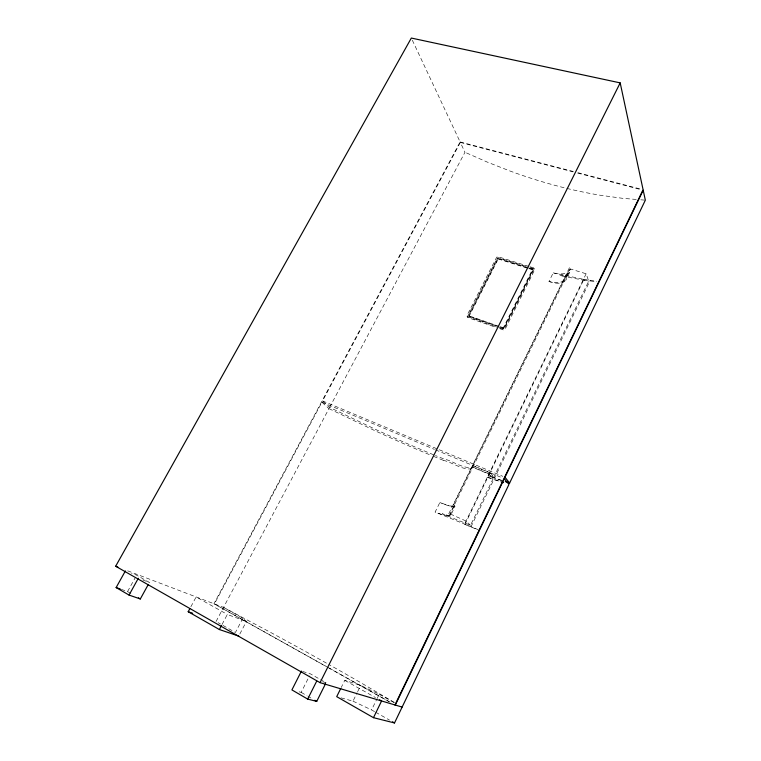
<?xml version="1.0" encoding="UTF-8"?>
<svg xmlns="http://www.w3.org/2000/svg" width="761" height="761" viewBox="0 0 761 761"><rect width="100%" height="100%" fill="white"/><g stroke="black" fill="none" stroke-linecap="round" stroke-linejoin="round"><path stroke-width="0.57" stroke-dasharray="3.81 2.85" d="M548.985 281.446C554.255 283.701 566.441 285.337 566.536 276.795L565.423 276.443C565.214 284.405 554.227 282.845 548.985 281.446L553.218 272.866C558.698 274.436 570.189 275.482 569.77 267.035L472.562 465.275L472.771 467.34C462.84 469.137 453.356 461.023 444.005 459.007A407.963 88.894 28.7 0 1 435.501 455.563M501.366 480.533L488.039 475.673L493.632 477.585L588.719 281.161L586.132 273.789L570.379 268.947L569.628 272.467L565.813 280.248M453.499 504.733L454.612 505.228L454.897 506.74L450.645 515.425L448.21 515.539L442.246 513.78L470.526 525.309L492.966 478.964L488.866 474.084L472.001 466.997L453.499 504.733L453.756 506.141L449.266 505.884L439.858 502.507L435.14 512.067L444.519 515.549L448.952 515.948L448.495 514.36L471.877 466.664L489.618 474.122L493.946 479.306L500.377 481.504M450.645 515.425L450.312 513.989L454.612 505.228M448.952 515.948L472.096 468.719L471.877 466.664M470.954 526.821L493.946 479.306M502.07 480.467L494.621 477.918L590.232 280.305M374.574 711.621L371.587 709.918L376.657 699.492M377.161 698.455L379.187 694.279L360.714 685.423L344.79 680.334L341.251 687.468M586.132 273.789L464.448 524.262L477.67 529.685M464.847 524.633L487.734 477.48L487.373 477.042L492.966 478.964M488.41 476.101L583.639 279.924L583.411 279.277L553.218 272.866M565.423 276.443L472.686 465.608L489.551 472.686L493.632 477.585M472.771 467.34L569.047 270.887M566.536 276.795L570.379 268.947M341.052 697.856L352.99 701.166L357.109 692.776M357.622 691.72L360.714 685.423M532.719 268.937L533.166 269.936L503.877 328.647L503.373 327.734L532.719 268.937L529.447 267.986M299.111 691.816L301.175 692.367L309.442 675.949M498.417 326.754L468.957 316.547L468.395 315.634L497.732 257.989L528.362 267.663M468.957 316.547L498.236 258.997L497.732 257.989M239.829 634.018L246.374 621.518L242.892 618.208L223.525 607.392L126.706 570.455M242.892 618.208L235.396 632.486L218.084 622.65M216.048 621.49L328.961 408.638L321.913 402.198L214.412 603.92L328.115 667.492M329.627 407.382L464.961 152.267L460.338 142.44L322.588 400.923L329.627 407.382L376.058 429.642A407.963 88.894 28.7 0 0 434.426 455.126M222.022 624.505L227.339 614.45L246.374 621.518M412.329 40.19L460.101 141.936L213.936 603.739L389.784 702.061M190.849 606.783L196.138 596.947L227.339 614.45M121.322 589.375L127.563 591.554L135.496 577.228M569.628 272.467L566.174 274.921L559.44 275.501L588.719 281.161M472.096 468.719C462.165 470.46 452.7 462.374 443.34 460.329M454.897 506.74L450.198 506.465L439.858 502.507M636.282 199.439L622.717 198.336L600.077 195.206A372.215 219.606 32.6 0 1 509.784 170.93L487.344 162.122L464.961 152.267M640.81 199.81L645.338 200.181M583.411 279.277L596.843 281.304M583.639 279.924L595.977 281.798M460.101 141.936L573.328 171.491M577.903 172.69L640.8 189.109M460.338 142.44L573.052 171.891M577.647 173.089L640.905 189.622M528.962 266.464L498.331 256.799A1.417 1.218 -25 0 0 496.486 257.57L467.149 315.178A1.427 1.256 -28.8 0 0 467.768 316.852L498.398 327.553M530.046 266.778L533.318 267.729A1.446 1.208 -28.5 0 1 533.975 269.299L504.629 328.153A1.455 1.246 -32.2 0 1 502.755 328.98L499.482 327.905M322.74 681.732L326.041 682.731L322.15 680.524M302.564 671.44L310.469 673.894L321.18 679.973M525.88 266.264L498.836 257.808A1.408 1.189 -28.1 0 0 497.009 258.607L467.73 316.129A1.427 1.227 -31.9 0 0 468.338 317.765L495.62 327.24M530.388 267.672L533.765 268.738A1.446 1.227 -25.4 0 1 534.431 270.336L505.152 329.085A1.455 1.275 -29.1 0 1 503.259 329.884L496.714 327.62M498.236 258.997L527.535 268.176M528.657 268.528L533.166 269.936M499.016 326.307L468.395 315.634M500.11 326.669L503.373 327.734M487.734 477.48L500.69 481.922M496.02 325.613L468.719 316.157L498.017 258.569L532.976 269.508L503.658 328.257L500.386 327.125M499.511 327.135L503.877 328.647M142.764 579.939L149.413 582.441L136.628 575.183L131.529 573.242M478.327 529.723L435.14 512.067M322.588 400.923L502.812 476.338M321.913 402.198L434.407 449.37M435.501 449.827L502.117 477.765M450.312 513.989L466.065 521.047L470.526 525.309M352.99 701.166L371.587 709.918M328.961 408.638L375.392 430.926A408.153 88.162 28.7 0 0 431.639 455.563M223.525 607.392L271.106 632.686A439.382 40.685 26.7 0 1 327.915 663.963M379.187 694.279L395.14 703.183M329.152 668.063L390.136 702.165M344.79 680.334L375.449 697.533M375.573 712.182L389.527 720.115M127.563 591.554L132.471 594.408M301.175 692.367L307.006 695.754M307.977 696.315L310.897 698.008M394.303 702.422L360.533 682.541A439.382 40.685 26.7 0 0 328.923 664.524M490.293 472.714L494.621 477.918M467.159 316.357L467.73 317.28M533.946 268.176L534.393 269.194M443.34 460.338A408.153 88.162 28.7 0 1 432.705 456.001"/><path stroke-width="1.14" d="M340.747 688.496L336.704 696.648L373.48 717.68L394.512 722.95L508.947 484.443L504.305 478.679L395.301 705.057M509.613 483.045L645.338 200.181L643.197 190.221L504.99 477.252L509.613 483.045L505.333 481.58M394.949 704.952L643.093 189.708L620.186 82.882L411.33 38.05L115.662 566.241L320.039 682.646L402.122 707.083M373.48 717.68L381.584 700.967L379.539 699.825M301.432 671.088L291.91 689.904L307.691 699.093L316.728 701.395L325.527 683.768M307.691 699.093L316.7 681.133M320.039 682.646L620.186 82.882M189.784 608.752L188.195 611.711L219.368 629.528L221.489 625.513M125.403 570.912L116.129 587.559L129.037 595.073L140.319 598.964L148.281 584.505M129.037 595.073L138.331 578.265M219.368 629.528L238.735 636.101M501.442 481.875L503.592 482.607M116.129 587.559L120.286 589.014M188.195 611.711L192.657 613.271M115.662 566.241L117.869 567.078M392.514 721.818L394.512 722.95M138.359 597.823L140.319 598.964M314.778 700.263L316.728 701.395"/></g></svg>
